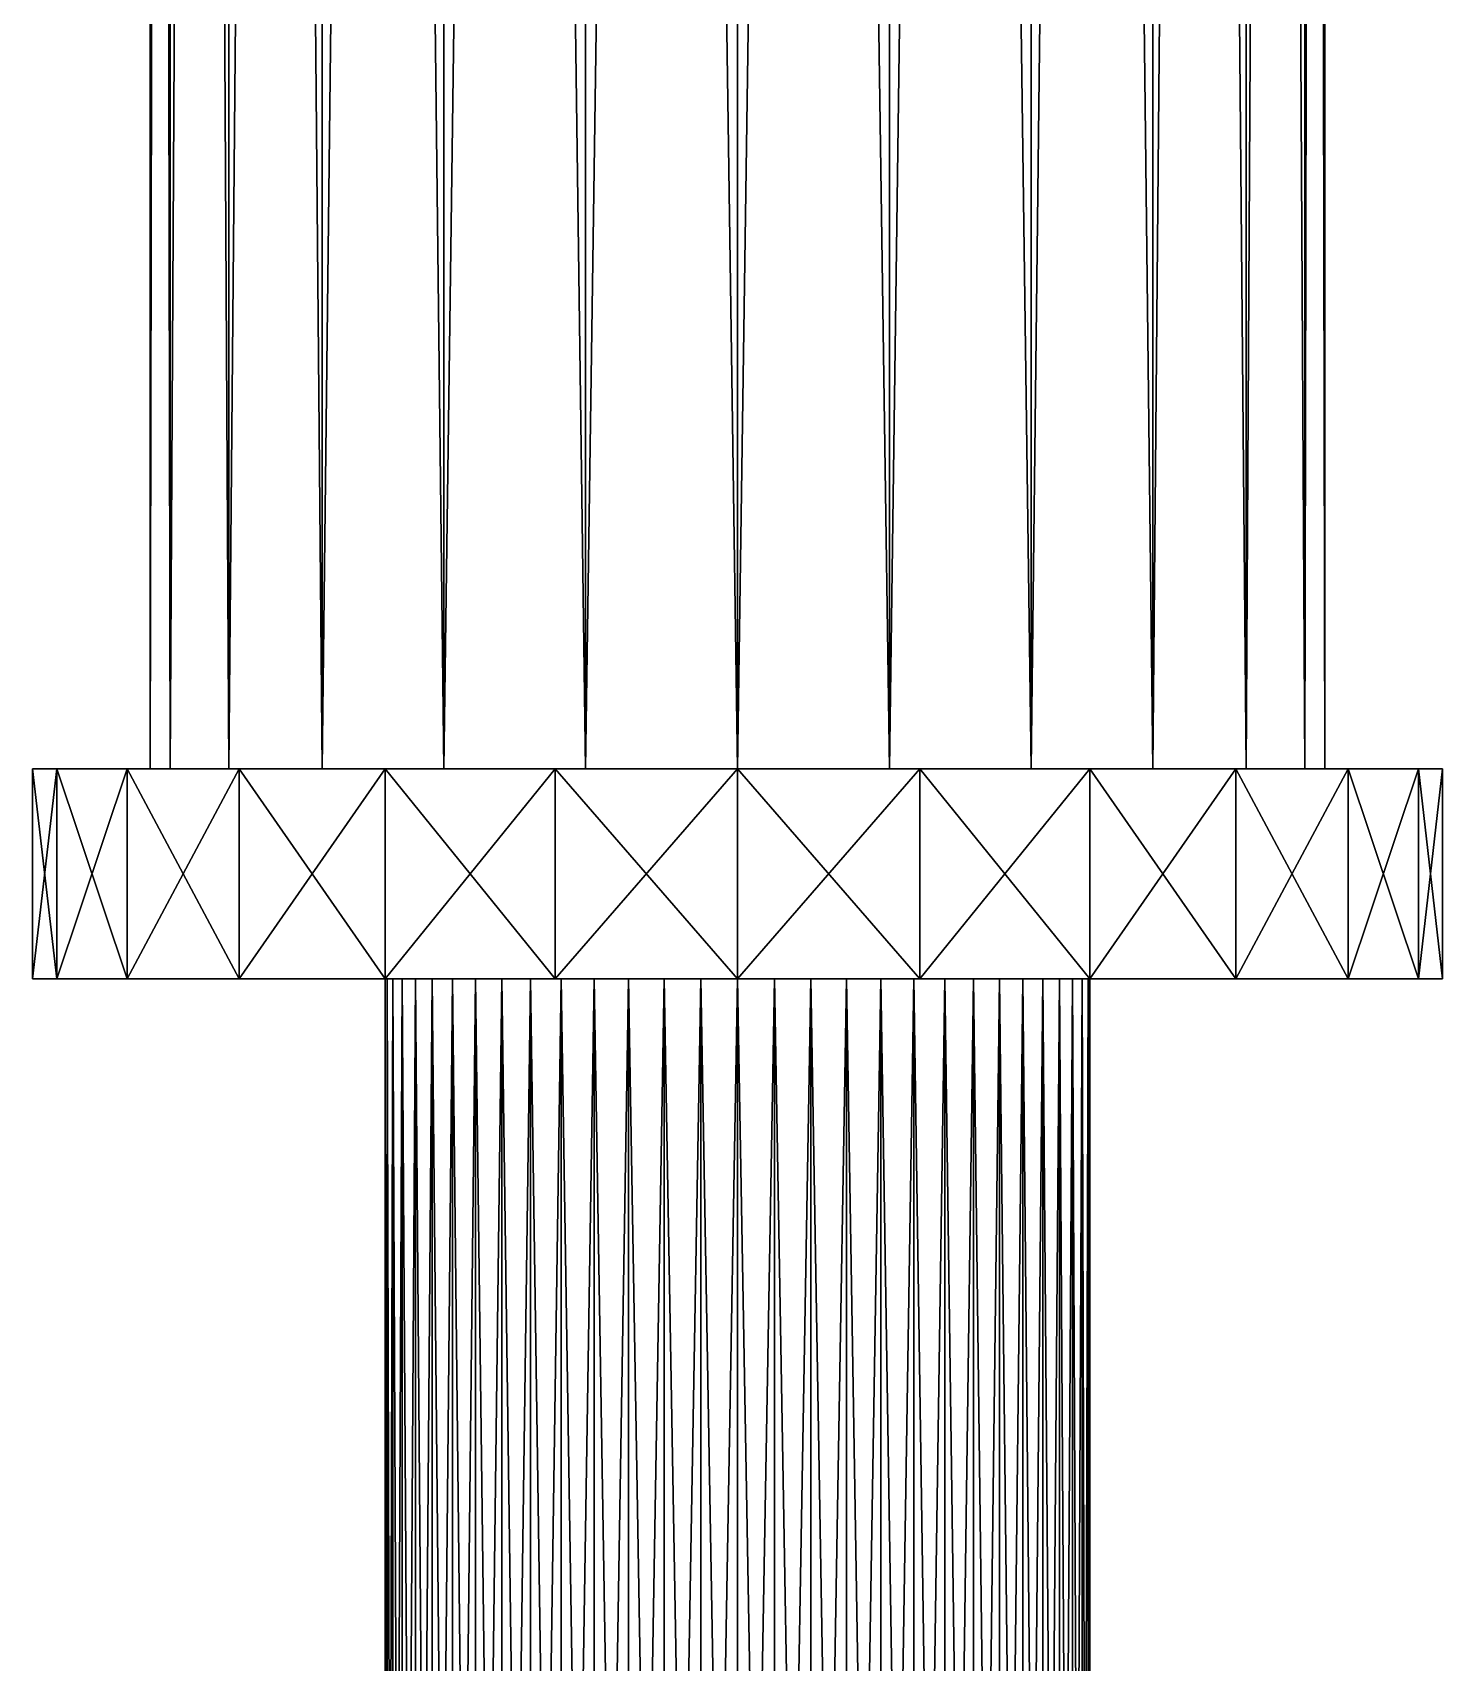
# Model space of a CAD drawing. Header units: millimetres. Extents: x -19 to -7, y -86 to 25.
# Drawn here: x -19.17 to -7.17, y -72.04 to -58.17 of the extents above; entities that cross this region are included whole.
import ezdxf

# ---------------------------------------------------------------- set-up
doc = ezdxf.new("R2010")
doc.units = ezdxf.units.MM
doc.layers.add('LAYER14', color=254, linetype='CONTINUOUS')

msp = doc.modelspace()

# ---------------------------------------------------------------- linework, layer by layer
at = {"layer": 'LAYER14'}
for points in [[(-18.004, -64.433, 1.371), (-18.175, 25.084, 0.077), (-18.175, -64.433, 0.077), (-18.004, -64.433, 1.371)], [(-18.175, 25.084, 0.077), (-18.004, -64.433, 1.371), (-18.004, 25.084, 1.371), (-18.175, 25.084, 0.077)], [(-18.175, -64.433, 0.077), (-18.004, 25.084, -1.217), (-18.004, -64.433, -1.217), (-18.175, -64.433, 0.077)], [(-18.004, 25.084, -1.217), (-18.175, -64.433, 0.077), (-18.175, 25.084, 0.077), (-18.004, 25.084, -1.217)], [(-17.505, -64.433, 2.577), (-18.004, 25.084, 1.371), (-18.004, -64.433, 1.371), (-17.505, -64.433, 2.577)], [(-18.004, 25.084, 1.371), (-17.505, -64.433, 2.577), (-17.505, 25.084, 2.577), (-18.004, 25.084, 1.371)], [(-18.004, -64.433, -1.217), (-17.505, 25.084, -2.423), (-17.505, -64.433, -2.423), (-18.004, -64.433, -1.217)], [(-17.505, 25.084, -2.423), (-18.004, -64.433, -1.217), (-18.004, 25.084, -1.217), (-17.505, 25.084, -2.423)], [(-16.71, -64.433, 3.613), (-17.505, 25.084, 2.577), (-17.505, -64.433, 2.577), (-16.71, -64.433, 3.613)], [(-17.505, 25.084, 2.577), (-16.71, -64.433, 3.613), (-16.71, 25.084, 3.613), (-17.505, 25.084, 2.577)], [(-17.505, -64.433, -2.423), (-16.71, 25.084, -3.459), (-16.71, -64.433, -3.459), (-17.505, -64.433, -2.423)], [(-16.71, 25.084, -3.459), (-17.505, -64.433, -2.423), (-17.505, 25.084, -2.423), (-16.71, 25.084, -3.459)], [(-16.71, -64.433, 3.613), (-15.675, 25.084, 4.407), (-16.71, 25.084, 3.613), (-16.71, -64.433, 3.613)], [(-15.675, 25.084, 4.407), (-16.71, -64.433, 3.613), (-15.675, -64.433, 4.407), (-15.675, 25.084, 4.407)], [(-15.675, -64.433, -4.253), (-16.71, 25.084, -3.459), (-15.675, 25.084, -4.253), (-15.675, -64.433, -4.253)], [(-16.71, 25.084, -3.459), (-15.675, -64.433, -4.253), (-16.71, -64.433, -3.459), (-16.71, 25.084, -3.459)], [(-15.675, -64.433, 4.407), (-14.469, 25.084, 4.907), (-15.675, 25.084, 4.407), (-15.675, -64.433, 4.407)], [(-14.469, 25.084, 4.907), (-15.675, -64.433, 4.407), (-14.469, -64.433, 4.907), (-14.469, 25.084, 4.907)], [(-14.469, -64.433, -4.753), (-15.675, 25.084, -4.253), (-14.469, 25.084, -4.753), (-14.469, -64.433, -4.753)], [(-15.675, 25.084, -4.253), (-14.469, -64.433, -4.753), (-15.675, -64.433, -4.253), (-15.675, 25.084, -4.253)], [(-13.175, -64.433, -4.923), (-14.469, 25.084, -4.753), (-13.175, 25.084, -4.923), (-13.175, -64.433, -4.923)], [(-14.469, 25.084, -4.753), (-13.175, -64.433, -4.923), (-14.469, -64.433, -4.753), (-14.469, 25.084, -4.753)], [(-14.469, -64.433, 4.907), (-13.175, 25.084, 5.077), (-14.469, 25.084, 4.907), (-14.469, -64.433, 4.907)], [(-13.175, 25.084, 5.077), (-14.469, -64.433, 4.907), (-13.175, -64.433, 5.077), (-13.175, 25.084, 5.077)], [(-11.881, -64.433, -4.753), (-13.175, 25.084, -4.923), (-11.881, 25.084, -4.753), (-11.881, -64.433, -4.753)], [(-13.175, 25.084, -4.923), (-11.881, -64.433, -4.753), (-13.175, -64.433, -4.923), (-13.175, 25.084, -4.923)], [(-13.175, -64.433, 5.077), (-11.881, 25.084, 4.907), (-13.175, 25.084, 5.077), (-13.175, -64.433, 5.077)], [(-11.881, 25.084, 4.907), (-13.175, -64.433, 5.077), (-11.881, -64.433, 4.907), (-11.881, 25.084, 4.907)], [(-10.675, -64.433, -4.253), (-11.881, 25.084, -4.753), (-10.675, 25.084, -4.253), (-10.675, -64.433, -4.253)], [(-11.881, 25.084, -4.753), (-10.675, -64.433, -4.253), (-11.881, -64.433, -4.753), (-11.881, 25.084, -4.753)], [(-11.881, -64.433, 4.907), (-10.675, 25.084, 4.407), (-11.881, 25.084, 4.907), (-11.881, -64.433, 4.907)], [(-10.675, 25.084, 4.407), (-11.881, -64.433, 4.907), (-10.675, -64.433, 4.407), (-10.675, 25.084, 4.407)], [(-9.639, -64.433, -3.459), (-10.675, 25.084, -4.253), (-9.639, 25.084, -3.459), (-9.639, -64.433, -3.459)], [(-10.675, 25.084, -4.253), (-9.639, -64.433, -3.459), (-10.675, -64.433, -4.253), (-10.675, 25.084, -4.253)], [(-10.675, -64.433, 4.407), (-9.639, 25.084, 3.613), (-10.675, 25.084, 4.407), (-10.675, -64.433, 4.407)], [(-9.639, 25.084, 3.613), (-10.675, -64.433, 4.407), (-9.639, -64.433, 3.613), (-9.639, 25.084, 3.613)], [(-8.845, 25.084, -2.423), (-9.639, -64.433, -3.459), (-9.639, 25.084, -3.459), (-8.845, 25.084, -2.423)], [(-9.639, -64.433, -3.459), (-8.845, 25.084, -2.423), (-8.845, -64.433, -2.423), (-9.639, -64.433, -3.459)], [(-9.639, 25.084, 3.613), (-8.845, -64.433, 2.577), (-8.845, 25.084, 2.577), (-9.639, 25.084, 3.613)], [(-8.845, -64.433, 2.577), (-9.639, 25.084, 3.613), (-9.639, -64.433, 3.613), (-8.845, -64.433, 2.577)], [(-8.345, 25.084, -1.217), (-8.845, -64.433, -2.423), (-8.845, 25.084, -2.423), (-8.345, 25.084, -1.217)], [(-8.845, -64.433, -2.423), (-8.345, 25.084, -1.217), (-8.345, -64.433, -1.217), (-8.845, -64.433, -2.423)], [(-8.845, 25.084, 2.577), (-8.345, -64.433, 1.371), (-8.345, 25.084, 1.371), (-8.845, 25.084, 2.577)], [(-8.345, -64.433, 1.371), (-8.845, 25.084, 2.577), (-8.845, -64.433, 2.577), (-8.345, -64.433, 1.371)], [(-8.175, 25.084, 0.077), (-8.345, -64.433, -1.217), (-8.345, 25.084, -1.217), (-8.175, 25.084, 0.077)], [(-8.345, -64.433, -1.217), (-8.175, 25.084, 0.077), (-8.175, -64.433, 0.077), (-8.345, -64.433, -1.217)], [(-8.345, 25.084, 1.371), (-8.175, -64.433, 0.077), (-8.175, 25.084, 0.077), (-8.345, 25.084, 1.371)], [(-8.175, -64.433, 0.077), (-8.345, 25.084, 1.371), (-8.345, -64.433, 1.371), (-8.175, -64.433, 0.077)], [(-18.97, -66.223, 1.63), (-19.175, -64.433, 0.077), (-19.175, -66.223, 0.077), (-18.97, -66.223, 1.63)], [(-19.175, -64.433, 0.077), (-18.97, -66.223, 1.63), (-18.97, -64.433, 1.63), (-19.175, -64.433, 0.077)], [(-19.175, -66.223, 0.077), (-18.97, -64.433, -1.476), (-18.97, -66.223, -1.476), (-19.175, -66.223, 0.077)], [(-18.97, -64.433, -1.476), (-19.175, -66.223, 0.077), (-19.175, -64.433, 0.077), (-18.97, -64.433, -1.476)], [(-18.97, -64.433, 1.63), (-18.97, -64.433, -1.476), (-19.175, -64.433, 0.077), (-18.97, -64.433, 1.63)], [(-18.371, -66.223, 3.077), (-18.97, -64.433, 1.63), (-18.97, -66.223, 1.63), (-18.371, -66.223, 3.077)], [(-18.97, -64.433, 1.63), (-18.371, -66.223, 3.077), (-18.371, -64.433, 3.077), (-18.97, -64.433, 1.63)], [(-18.97, -66.223, -1.476), (-18.371, -64.433, -2.923), (-18.371, -66.223, -2.923), (-18.97, -66.223, -1.476)], [(-18.371, -64.433, -2.923), (-18.97, -66.223, -1.476), (-18.97, -64.433, -1.476), (-18.371, -64.433, -2.923)], [(-18.97, -64.433, -1.476), (-18.97, -64.433, 1.63), (-18.371, -64.433, 3.077), (-18.97, -64.433, -1.476)], [(-18.97, -64.433, -1.476), (-18.371, -64.433, 3.077), (-18.371, -64.433, -2.923), (-18.97, -64.433, -1.476)], [(-17.417, -66.223, 4.32), (-18.371, -64.433, 3.077), (-18.371, -66.223, 3.077), (-17.417, -66.223, 4.32)], [(-18.371, -64.433, 3.077), (-17.417, -66.223, 4.32), (-17.417, -64.433, 4.32), (-18.371, -64.433, 3.077)], [(-18.371, -66.223, -2.923), (-17.417, -64.433, -4.166), (-17.417, -66.223, -4.166), (-18.371, -66.223, -2.923)], [(-17.417, -64.433, -4.166), (-18.371, -66.223, -2.923), (-18.371, -64.433, -2.923), (-17.417, -64.433, -4.166)], [(-18.371, -64.433, -2.923), (-18.371, -64.433, 3.077), (-18.175, -64.433, 0.077), (-18.371, -64.433, -2.923)], [(-18.175, -64.433, 0.077), (-18.371, -64.433, 3.077), (-18.004, -64.433, 1.371), (-18.175, -64.433, 0.077)], [(-18.004, -64.433, 1.371), (-18.371, -64.433, 3.077), (-17.417, -64.433, 4.32), (-18.004, -64.433, 1.371)], [(-18.371, -64.433, -2.923), (-18.004, -64.433, -1.217), (-17.417, -64.433, -4.166), (-18.371, -64.433, -2.923)], [(-18.004, -64.433, -1.217), (-18.371, -64.433, -2.923), (-18.175, -64.433, 0.077), (-18.004, -64.433, -1.217)], [(-18.004, -64.433, 1.371), (-18.004, -64.433, -1.217), (-18.175, -64.433, 0.077), (-18.004, -64.433, 1.371)], [(-18.004, -64.433, 1.371), (-17.417, -64.433, 4.32), (-17.505, -64.433, 2.577), (-18.004, -64.433, 1.371)], [(-17.417, -64.433, -4.166), (-18.004, -64.433, -1.217), (-17.505, -64.433, -2.423), (-17.417, -64.433, -4.166)], [(-18.004, -64.433, -1.217), (-18.004, -64.433, 1.371), (-17.505, -64.433, 2.577), (-18.004, -64.433, -1.217)], [(-18.004, -64.433, -1.217), (-17.505, -64.433, 2.577), (-17.505, -64.433, -2.423), (-18.004, -64.433, -1.217)], [(-17.505, -64.433, 2.577), (-17.417, -64.433, 4.32), (-16.71, -64.433, 3.613), (-17.505, -64.433, 2.577)], [(-17.417, -64.433, -4.166), (-17.505, -64.433, -2.423), (-16.71, -64.433, -3.459), (-17.417, -64.433, -4.166)], [(-17.505, -64.433, -2.423), (-17.505, -64.433, 2.577), (-16.71, -64.433, 3.613), (-17.505, -64.433, -2.423)], [(-17.505, -64.433, -2.423), (-16.71, -64.433, 3.613), (-16.71, -64.433, -3.459), (-17.505, -64.433, -2.423)], [(-17.417, -66.223, 4.32), (-16.175, -64.433, 5.273), (-17.417, -64.433, 4.32), (-17.417, -66.223, 4.32)], [(-16.175, -64.433, 5.273), (-17.417, -66.223, 4.32), (-16.175, -66.223, 5.273), (-16.175, -64.433, 5.273)], [(-16.175, -66.223, -5.119), (-17.417, -64.433, -4.166), (-16.175, -64.433, -5.119), (-16.175, -66.223, -5.119)], [(-17.417, -64.433, -4.166), (-16.175, -66.223, -5.119), (-17.417, -66.223, -4.166), (-17.417, -64.433, -4.166)], [(-16.71, -64.433, 3.613), (-17.417, -64.433, 4.32), (-16.175, -64.433, 5.273), (-16.71, -64.433, 3.613)], [(-17.417, -64.433, -4.166), (-16.71, -64.433, -3.459), (-16.175, -64.433, -5.119), (-17.417, -64.433, -4.166)], [(-16.71, -64.433, 3.613), (-16.175, -64.433, 5.273), (-15.675, -64.433, 4.407), (-16.71, -64.433, 3.613)], [(-16.175, -64.433, -5.119), (-16.71, -64.433, -3.459), (-15.675, -64.433, -4.253), (-16.175, -64.433, -5.119)], [(-16.71, -64.433, -3.459), (-16.71, -64.433, 3.613), (-15.675, -64.433, 4.407), (-16.71, -64.433, -3.459)], [(-16.71, -64.433, -3.459), (-15.675, -64.433, 4.407), (-15.675, -64.433, -4.253), (-16.71, -64.433, -3.459)], [(-16.175, -66.223, 5.273), (-14.727, -64.433, 5.873), (-16.175, -64.433, 5.273), (-16.175, -66.223, 5.273)], [(-14.727, -64.433, 5.873), (-16.175, -66.223, 5.273), (-14.727, -66.223, 5.873), (-14.727, -64.433, 5.873)], [(-14.727, -66.223, -5.719), (-16.175, -64.433, -5.119), (-14.727, -64.433, -5.719), (-14.727, -66.223, -5.719)], [(-16.175, -64.433, -5.119), (-14.727, -66.223, -5.719), (-16.175, -66.223, -5.119), (-16.175, -64.433, -5.119)], [(-15.675, -64.433, 4.407), (-16.175, -64.433, 5.273), (-14.727, -64.433, 5.873), (-15.675, -64.433, 4.407)], [(-16.175, -64.433, -5.119), (-15.675, -64.433, -4.253), (-14.727, -64.433, -5.719), (-16.175, -64.433, -5.119)], [(-15.675, -64.433, 4.407), (-14.727, -64.433, 5.873), (-14.469, -64.433, 4.907), (-15.675, -64.433, 4.407)], [(-14.727, -64.433, -5.719), (-15.675, -64.433, -4.253), (-14.469, -64.433, -4.753), (-14.727, -64.433, -5.719)], [(-15.675, -64.433, -4.253), (-15.675, -64.433, 4.407), (-14.469, -64.433, 4.907), (-15.675, -64.433, -4.253)], [(-15.675, -64.433, -4.253), (-14.469, -64.433, 4.907), (-14.469, -64.433, -4.753), (-15.675, -64.433, -4.253)], [(-14.727, -66.223, 5.873), (-13.175, -64.433, 6.077), (-14.727, -64.433, 5.873), (-14.727, -66.223, 5.873)], [(-13.175, -64.433, 6.077), (-14.727, -66.223, 5.873), (-13.175, -66.223, 6.077), (-13.175, -64.433, 6.077)], [(-13.175, -66.223, -5.923), (-14.727, -64.433, -5.719), (-13.175, -64.433, -5.923), (-13.175, -66.223, -5.923)], [(-14.727, -64.433, -5.719), (-13.175, -66.223, -5.923), (-14.727, -66.223, -5.719), (-14.727, -64.433, -5.719)], [(-14.469, -64.433, 4.907), (-14.727, -64.433, 5.873), (-13.175, -64.433, 6.077), (-14.469, -64.433, 4.907)], [(-14.727, -64.433, -5.719), (-14.469, -64.433, -4.753), (-13.175, -64.433, -5.923), (-14.727, -64.433, -5.719)], [(-14.469, -64.433, 4.907), (-13.175, -64.433, 6.077), (-13.175, -64.433, 5.077), (-14.469, -64.433, 4.907)], [(-13.175, -64.433, -5.923), (-14.469, -64.433, -4.753), (-13.175, -64.433, -4.923), (-13.175, -64.433, -5.923)], [(-14.469, -64.433, -4.753), (-14.469, -64.433, 4.907), (-13.175, -64.433, 5.077), (-14.469, -64.433, -4.753)], [(-14.469, -64.433, -4.753), (-13.175, -64.433, 5.077), (-13.175, -64.433, -4.923), (-14.469, -64.433, -4.753)], [(-13.175, -66.223, 6.077), (-11.622, -64.433, 5.873), (-13.175, -64.433, 6.077), (-13.175, -66.223, 6.077)], [(-11.622, -64.433, 5.873), (-13.175, -66.223, 6.077), (-11.622, -66.223, 5.873), (-11.622, -64.433, 5.873)], [(-11.622, -66.223, -5.719), (-13.175, -64.433, -5.923), (-11.622, -64.433, -5.719), (-11.622, -66.223, -5.719)], [(-13.175, -64.433, -5.923), (-11.622, -66.223, -5.719), (-13.175, -66.223, -5.923), (-13.175, -64.433, -5.923)], [(-13.175, -64.433, 5.077), (-13.175, -64.433, 6.077), (-11.622, -64.433, 5.873), (-13.175, -64.433, 5.077)], [(-13.175, -64.433, 5.077), (-11.622, -64.433, 5.873), (-11.881, -64.433, 4.907), (-13.175, -64.433, 5.077)], [(-13.175, -64.433, -5.923), (-13.175, -64.433, -4.923), (-11.881, -64.433, -4.753), (-13.175, -64.433, -5.923)], [(-13.175, -64.433, -5.923), (-11.881, -64.433, -4.753), (-11.622, -64.433, -5.719), (-13.175, -64.433, -5.923)], [(-13.175, -64.433, -4.923), (-13.175, -64.433, 5.077), (-11.881, -64.433, 4.907), (-13.175, -64.433, -4.923)], [(-13.175, -64.433, -4.923), (-11.881, -64.433, 4.907), (-11.881, -64.433, -4.753), (-13.175, -64.433, -4.923)], [(-11.881, -64.433, 4.907), (-11.622, -64.433, 5.873), (-10.675, -64.433, 4.407), (-11.881, -64.433, 4.907)], [(-11.622, -64.433, -5.719), (-11.881, -64.433, -4.753), (-10.675, -64.433, -4.253), (-11.622, -64.433, -5.719)], [(-11.881, -64.433, -4.753), (-11.881, -64.433, 4.907), (-10.675, -64.433, 4.407), (-11.881, -64.433, -4.753)], [(-11.881, -64.433, -4.753), (-10.675, -64.433, 4.407), (-10.675, -64.433, -4.253), (-11.881, -64.433, -4.753)], [(-10.175, -66.223, -5.119), (-11.622, -64.433, -5.719), (-10.175, -64.433, -5.119), (-10.175, -66.223, -5.119)], [(-11.622, -64.433, -5.719), (-10.175, -66.223, -5.119), (-11.622, -66.223, -5.719), (-11.622, -64.433, -5.719)], [(-11.622, -66.223, 5.873), (-10.175, -64.433, 5.273), (-11.622, -64.433, 5.873), (-11.622, -66.223, 5.873)], [(-10.175, -64.433, 5.273), (-11.622, -66.223, 5.873), (-10.175, -66.223, 5.273), (-10.175, -64.433, 5.273)], [(-10.675, -64.433, 4.407), (-11.622, -64.433, 5.873), (-10.175, -64.433, 5.273), (-10.675, -64.433, 4.407)], [(-11.622, -64.433, -5.719), (-10.675, -64.433, -4.253), (-10.175, -64.433, -5.119), (-11.622, -64.433, -5.719)], [(-10.675, -64.433, 4.407), (-10.175, -64.433, 5.273), (-9.639, -64.433, 3.613), (-10.675, -64.433, 4.407)], [(-10.175, -64.433, -5.119), (-10.675, -64.433, -4.253), (-9.639, -64.433, -3.459), (-10.175, -64.433, -5.119)], [(-10.675, -64.433, -4.253), (-10.675, -64.433, 4.407), (-9.639, -64.433, 3.613), (-10.675, -64.433, -4.253)], [(-10.675, -64.433, -4.253), (-9.639, -64.433, 3.613), (-9.639, -64.433, -3.459), (-10.675, -64.433, -4.253)], [(-8.932, -66.223, -4.166), (-10.175, -64.433, -5.119), (-8.932, -64.433, -4.166), (-8.932, -66.223, -4.166)], [(-10.175, -64.433, -5.119), (-8.932, -66.223, -4.166), (-10.175, -66.223, -5.119), (-10.175, -64.433, -5.119)], [(-10.175, -66.223, 5.273), (-8.932, -64.433, 4.32), (-10.175, -64.433, 5.273), (-10.175, -66.223, 5.273)], [(-8.932, -64.433, 4.32), (-10.175, -66.223, 5.273), (-8.932, -66.223, 4.32), (-8.932, -64.433, 4.32)], [(-9.639, -64.433, 3.613), (-10.175, -64.433, 5.273), (-8.932, -64.433, 4.32), (-9.639, -64.433, 3.613)], [(-10.175, -64.433, -5.119), (-9.639, -64.433, -3.459), (-8.932, -64.433, -4.166), (-10.175, -64.433, -5.119)], [(-9.639, -64.433, 3.613), (-8.932, -64.433, 4.32), (-8.845, -64.433, 2.577), (-9.639, -64.433, 3.613)], [(-8.932, -64.433, -4.166), (-9.639, -64.433, -3.459), (-8.845, -64.433, -2.423), (-8.932, -64.433, -4.166)], [(-9.639, -64.433, -3.459), (-9.639, -64.433, 3.613), (-8.845, -64.433, 2.577), (-9.639, -64.433, -3.459)], [(-9.639, -64.433, -3.459), (-8.845, -64.433, 2.577), (-8.845, -64.433, -2.423), (-9.639, -64.433, -3.459)], [(-7.978, -64.433, -2.923), (-8.932, -66.223, -4.166), (-8.932, -64.433, -4.166), (-7.978, -64.433, -2.923)], [(-8.932, -66.223, -4.166), (-7.978, -64.433, -2.923), (-7.978, -66.223, -2.923), (-8.932, -66.223, -4.166)], [(-8.932, -64.433, 4.32), (-7.978, -66.223, 3.077), (-7.978, -64.433, 3.077), (-8.932, -64.433, 4.32)], [(-7.978, -66.223, 3.077), (-8.932, -64.433, 4.32), (-8.932, -66.223, 4.32), (-7.978, -66.223, 3.077)], [(-8.845, -64.433, 2.577), (-8.932, -64.433, 4.32), (-7.978, -64.433, 3.077), (-8.845, -64.433, 2.577)], [(-8.932, -64.433, -4.166), (-8.845, -64.433, -2.423), (-7.978, -64.433, -2.923), (-8.932, -64.433, -4.166)], [(-8.845, -64.433, 2.577), (-7.978, -64.433, 3.077), (-8.345, -64.433, 1.371), (-8.845, -64.433, 2.577)], [(-7.978, -64.433, -2.923), (-8.845, -64.433, -2.423), (-8.345, -64.433, -1.217), (-7.978, -64.433, -2.923)], [(-8.845, -64.433, -2.423), (-8.845, -64.433, 2.577), (-8.345, -64.433, 1.371), (-8.845, -64.433, -2.423)], [(-8.845, -64.433, -2.423), (-8.345, -64.433, 1.371), (-8.345, -64.433, -1.217), (-8.845, -64.433, -2.423)], [(-8.345, -64.433, 1.371), (-7.978, -64.433, 3.077), (-8.175, -64.433, 0.077), (-8.345, -64.433, 1.371)], [(-7.978, -64.433, -2.923), (-8.345, -64.433, -1.217), (-8.175, -64.433, 0.077), (-7.978, -64.433, -2.923)], [(-8.345, -64.433, -1.217), (-8.345, -64.433, 1.371), (-8.175, -64.433, 0.077), (-8.345, -64.433, -1.217)], [(-7.978, -64.433, -2.923), (-8.175, -64.433, 0.077), (-7.978, -64.433, 3.077), (-7.978, -64.433, -2.923)], [(-7.379, -64.433, -1.476), (-7.978, -66.223, -2.923), (-7.978, -64.433, -2.923), (-7.379, -64.433, -1.476)], [(-7.978, -66.223, -2.923), (-7.379, -64.433, -1.476), (-7.379, -66.223, -1.476), (-7.978, -66.223, -2.923)], [(-7.978, -64.433, 3.077), (-7.379, -66.223, 1.63), (-7.379, -64.433, 1.63), (-7.978, -64.433, 3.077)], [(-7.379, -66.223, 1.63), (-7.978, -64.433, 3.077), (-7.978, -66.223, 3.077), (-7.379, -66.223, 1.63)], [(-7.978, -64.433, -2.923), (-7.978, -64.433, 3.077), (-7.379, -64.433, 1.63), (-7.978, -64.433, -2.923)], [(-7.978, -64.433, -2.923), (-7.379, -64.433, 1.63), (-7.379, -64.433, -1.476), (-7.978, -64.433, -2.923)], [(-7.175, -64.433, 0.077), (-7.379, -66.223, -1.476), (-7.379, -64.433, -1.476), (-7.175, -64.433, 0.077)], [(-7.379, -66.223, -1.476), (-7.175, -64.433, 0.077), (-7.175, -66.223, 0.077), (-7.379, -66.223, -1.476)], [(-7.379, -64.433, 1.63), (-7.175, -66.223, 0.077), (-7.175, -64.433, 0.077), (-7.379, -64.433, 1.63)], [(-7.175, -66.223, 0.077), (-7.379, -64.433, 1.63), (-7.379, -66.223, 1.63), (-7.175, -66.223, 0.077)], [(-7.379, -64.433, -1.476), (-7.379, -64.433, 1.63), (-7.175, -64.433, 0.077), (-7.379, -64.433, -1.476)], [(-18.97, -66.223, -1.476), (-18.97, -66.223, 1.63), (-19.175, -66.223, 0.077), (-18.97, -66.223, -1.476)], [(-18.97, -66.223, 1.63), (-18.97, -66.223, -1.476), (-18.371, -66.223, -2.923), (-18.97, -66.223, 1.63)], [(-18.97, -66.223, 1.63), (-18.371, -66.223, -2.923), (-18.371, -66.223, 3.077), (-18.97, -66.223, 1.63)], [(-18.371, -66.223, 3.077), (-18.371, -66.223, -2.923), (-17.417, -66.223, -4.166), (-18.371, -66.223, 3.077)], [(-18.371, -66.223, 3.077), (-17.417, -66.223, -4.166), (-17.417, -66.223, 4.32), (-18.371, -66.223, 3.077)], [(-17.417, -66.223, 4.32), (-17.417, -66.223, -4.166), (-16.175, -66.223, -5.119), (-17.417, -66.223, 4.32)], [(-17.417, -66.223, 4.32), (-16.175, -66.223, -5.119), (-16.175, -66.223, 5.273), (-17.417, -66.223, 4.32)], [(-16.175, -66.223, -5.119), (-16.158, -66.223, -0.237), (-16.175, -66.223, 0.077), (-16.175, -66.223, -5.119)], [(-16.158, -66.223, -0.237), (-16.175, -66.223, -5.119), (-16.109, -66.223, -0.547), (-16.158, -66.223, -0.237)], [(-16.109, -66.223, -0.547), (-16.175, -66.223, -5.119), (-14.727, -66.223, -5.719), (-16.109, -66.223, -0.547)], [(-16.175, -66.223, 5.273), (-16.175, -66.223, -5.119), (-16.175, -66.223, 0.077), (-16.175, -66.223, 5.273)], [(-16.175, -66.223, 5.273), (-16.175, -66.223, 0.077), (-16.158, -66.223, 0.391), (-16.175, -66.223, 5.273)], [(-16.175, -66.223, 5.273), (-16.158, -66.223, 0.391), (-16.109, -66.223, 0.701), (-16.175, -66.223, 5.273)], [(-16.175, -66.223, 5.273), (-16.109, -66.223, 0.701), (-14.727, -66.223, 5.873), (-16.175, -66.223, 5.273)], [(-16.175, -84.126, 0.077), (-16.158, -66.223, -0.237), (-16.158, -84.126, -0.237), (-16.175, -84.126, 0.077)], [(-16.158, -66.223, -0.237), (-16.175, -84.126, 0.077), (-16.175, -66.223, 0.077), (-16.158, -66.223, -0.237)], [(-16.158, -84.126, 0.391), (-16.175, -66.223, 0.077), (-16.175, -84.126, 0.077), (-16.158, -84.126, 0.391)], [(-16.175, -66.223, 0.077), (-16.158, -84.126, 0.391), (-16.158, -66.223, 0.391), (-16.175, -66.223, 0.077)], [(-16.158, -84.126, -0.237), (-16.109, -66.223, -0.547), (-16.109, -84.126, -0.547), (-16.158, -84.126, -0.237)], [(-16.109, -66.223, -0.547), (-16.158, -84.126, -0.237), (-16.158, -66.223, -0.237), (-16.109, -66.223, -0.547)], [(-16.109, -84.126, 0.701), (-16.158, -66.223, 0.391), (-16.158, -84.126, 0.391), (-16.109, -84.126, 0.701)], [(-16.158, -66.223, 0.391), (-16.109, -84.126, 0.701), (-16.109, -66.223, 0.701), (-16.158, -66.223, 0.391)], [(-16.109, -66.223, -0.547), (-14.727, -66.223, -5.719), (-16.028, -66.223, -0.85), (-16.109, -66.223, -0.547)], [(-14.727, -66.223, 5.873), (-16.109, -66.223, 0.701), (-16.028, -66.223, 1.004), (-14.727, -66.223, 5.873)], [(-16.109, -84.126, -0.547), (-16.028, -66.223, -0.85), (-16.028, -84.126, -0.85), (-16.109, -84.126, -0.547)], [(-16.028, -66.223, -0.85), (-16.109, -84.126, -0.547), (-16.109, -66.223, -0.547), (-16.028, -66.223, -0.85)], [(-16.028, -84.126, 1.004), (-16.109, -66.223, 0.701), (-16.109, -84.126, 0.701), (-16.028, -84.126, 1.004)], [(-16.109, -66.223, 0.701), (-16.028, -84.126, 1.004), (-16.028, -66.223, 1.004), (-16.109, -66.223, 0.701)], [(-16.028, -66.223, -0.85), (-14.727, -66.223, -5.719), (-15.915, -66.223, -1.143), (-16.028, -66.223, -0.85)], [(-14.727, -66.223, 5.873), (-16.028, -66.223, 1.004), (-15.915, -66.223, 1.297), (-14.727, -66.223, 5.873)], [(-16.028, -84.126, -0.85), (-15.915, -66.223, -1.143), (-15.915, -84.126, -1.143), (-16.028, -84.126, -0.85)], [(-15.915, -66.223, -1.143), (-16.028, -84.126, -0.85), (-16.028, -66.223, -0.85), (-15.915, -66.223, -1.143)], [(-15.915, -84.126, 1.297), (-16.028, -66.223, 1.004), (-16.028, -84.126, 1.004), (-15.915, -84.126, 1.297)], [(-16.028, -66.223, 1.004), (-15.915, -84.126, 1.297), (-15.915, -66.223, 1.297), (-16.028, -66.223, 1.004)], [(-15.915, -66.223, -1.143), (-14.727, -66.223, -5.719), (-15.773, -66.223, -1.423), (-15.915, -66.223, -1.143)], [(-14.727, -66.223, 5.873), (-15.915, -66.223, 1.297), (-15.773, -66.223, 1.577), (-14.727, -66.223, 5.873)], [(-15.915, -84.126, -1.143), (-15.773, -66.223, -1.423), (-15.773, -84.126, -1.423), (-15.915, -84.126, -1.143)], [(-15.773, -66.223, -1.423), (-15.915, -84.126, -1.143), (-15.915, -66.223, -1.143), (-15.773, -66.223, -1.423)], [(-15.773, -84.126, 1.577), (-15.915, -66.223, 1.297), (-15.915, -84.126, 1.297), (-15.773, -84.126, 1.577)], [(-15.915, -66.223, 1.297), (-15.773, -84.126, 1.577), (-15.773, -66.223, 1.577), (-15.915, -66.223, 1.297)], [(-15.773, -66.223, -1.423), (-14.727, -66.223, -5.719), (-15.602, -66.223, -1.686), (-15.773, -66.223, -1.423)], [(-14.727, -66.223, 5.873), (-15.773, -66.223, 1.577), (-15.602, -66.223, 1.84), (-14.727, -66.223, 5.873)], [(-15.773, -84.126, -1.423), (-15.602, -66.223, -1.686), (-15.602, -84.126, -1.686), (-15.773, -84.126, -1.423)], [(-15.602, -66.223, -1.686), (-15.773, -84.126, -1.423), (-15.773, -66.223, -1.423), (-15.602, -66.223, -1.686)], [(-15.602, -84.126, 1.84), (-15.773, -66.223, 1.577), (-15.773, -84.126, 1.577), (-15.602, -84.126, 1.84)], [(-15.773, -66.223, 1.577), (-15.602, -84.126, 1.84), (-15.602, -66.223, 1.84), (-15.773, -66.223, 1.577)], [(-15.602, -66.223, -1.686), (-14.727, -66.223, -5.719), (-15.404, -66.223, -1.93), (-15.602, -66.223, -1.686)], [(-14.727, -66.223, 5.873), (-15.602, -66.223, 1.84), (-15.404, -66.223, 2.084), (-14.727, -66.223, 5.873)], [(-15.602, -84.126, -1.686), (-15.404, -66.223, -1.93), (-15.404, -84.126, -1.93), (-15.602, -84.126, -1.686)], [(-15.404, -66.223, -1.93), (-15.602, -84.126, -1.686), (-15.602, -66.223, -1.686), (-15.404, -66.223, -1.93)], [(-15.404, -84.126, 2.084), (-15.602, -66.223, 1.84), (-15.602, -84.126, 1.84), (-15.404, -84.126, 2.084)], [(-15.602, -66.223, 1.84), (-15.404, -84.126, 2.084), (-15.404, -66.223, 2.084), (-15.602, -66.223, 1.84)], [(-15.404, -66.223, -1.93), (-14.727, -66.223, -5.719), (-15.182, -66.223, -2.152), (-15.404, -66.223, -1.93)], [(-14.727, -66.223, 5.873), (-15.404, -66.223, 2.084), (-15.182, -66.223, 2.306), (-14.727, -66.223, 5.873)], [(-15.404, -84.126, -1.93), (-15.182, -66.223, -2.152), (-15.182, -84.126, -2.152), (-15.404, -84.126, -1.93)], [(-15.182, -66.223, -2.152), (-15.404, -84.126, -1.93), (-15.404, -66.223, -1.93), (-15.182, -66.223, -2.152)], [(-15.182, -84.126, 2.306), (-15.404, -66.223, 2.084), (-15.404, -84.126, 2.084), (-15.182, -84.126, 2.306)], [(-15.404, -66.223, 2.084), (-15.182, -84.126, 2.306), (-15.182, -66.223, 2.306), (-15.404, -66.223, 2.084)], [(-15.182, -66.223, -2.152), (-14.727, -66.223, -5.719), (-14.938, -66.223, -2.35), (-15.182, -66.223, -2.152)], [(-14.727, -66.223, 5.873), (-15.182, -66.223, 2.306), (-14.938, -66.223, 2.504), (-14.727, -66.223, 5.873)], [(-14.938, -84.126, -2.35), (-15.182, -66.223, -2.152), (-14.938, -66.223, -2.35), (-14.938, -84.126, -2.35)], [(-15.182, -66.223, -2.152), (-14.938, -84.126, -2.35), (-15.182, -84.126, -2.152), (-15.182, -66.223, -2.152)], [(-15.182, -84.126, 2.306), (-14.938, -66.223, 2.504), (-15.182, -66.223, 2.306), (-15.182, -84.126, 2.306)], [(-14.938, -66.223, 2.504), (-15.182, -84.126, 2.306), (-14.938, -84.126, 2.504), (-14.938, -66.223, 2.504)], [(-14.938, -66.223, -2.35), (-14.727, -66.223, -5.719), (-14.675, -66.223, -2.521), (-14.938, -66.223, -2.35)], [(-14.727, -66.223, 5.873), (-14.938, -66.223, 2.504), (-14.675, -66.223, 2.675), (-14.727, -66.223, 5.873)], [(-14.675, -84.126, -2.521), (-14.938, -66.223, -2.35), (-14.675, -66.223, -2.521), (-14.675, -84.126, -2.521)], [(-14.938, -66.223, -2.35), (-14.675, -84.126, -2.521), (-14.938, -84.126, -2.35), (-14.938, -66.223, -2.35)], [(-14.938, -84.126, 2.504), (-14.675, -66.223, 2.675), (-14.938, -66.223, 2.504), (-14.938, -84.126, 2.504)], [(-14.675, -66.223, 2.675), (-14.938, -84.126, 2.504), (-14.675, -84.126, 2.675), (-14.675, -66.223, 2.675)], [(-14.675, -66.223, -2.521), (-14.727, -66.223, -5.719), (-13.175, -66.223, -5.923), (-14.675, -66.223, -2.521)], [(-14.727, -66.223, 5.873), (-14.675, -66.223, 2.675), (-13.175, -66.223, 6.077), (-14.727, -66.223, 5.873)], [(-14.675, -66.223, -2.521), (-13.175, -66.223, -5.923), (-14.395, -66.223, -2.664), (-14.675, -66.223, -2.521)], [(-13.175, -66.223, 6.077), (-14.675, -66.223, 2.675), (-14.395, -66.223, 2.818), (-13.175, -66.223, 6.077)], [(-14.395, -84.126, -2.664), (-14.675, -66.223, -2.521), (-14.395, -66.223, -2.664), (-14.395, -84.126, -2.664)], [(-14.675, -66.223, -2.521), (-14.395, -84.126, -2.664), (-14.675, -84.126, -2.521), (-14.675, -66.223, -2.521)], [(-14.675, -84.126, 2.675), (-14.395, -66.223, 2.818), (-14.675, -66.223, 2.675), (-14.675, -84.126, 2.675)], [(-14.395, -66.223, 2.818), (-14.675, -84.126, 2.675), (-14.395, -84.126, 2.818), (-14.395, -66.223, 2.818)], [(-14.395, -66.223, -2.664), (-13.175, -66.223, -5.923), (-14.102, -66.223, -2.776), (-14.395, -66.223, -2.664)], [(-13.175, -66.223, 6.077), (-14.395, -66.223, 2.818), (-14.102, -66.223, 2.93), (-13.175, -66.223, 6.077)], [(-14.102, -84.126, -2.776), (-14.395, -66.223, -2.664), (-14.102, -66.223, -2.776), (-14.102, -84.126, -2.776)], [(-14.395, -66.223, -2.664), (-14.102, -84.126, -2.776), (-14.395, -84.126, -2.664), (-14.395, -66.223, -2.664)], [(-14.395, -84.126, 2.818), (-14.102, -66.223, 2.93), (-14.395, -66.223, 2.818), (-14.395, -84.126, 2.818)], [(-14.102, -66.223, 2.93), (-14.395, -84.126, 2.818), (-14.102, -84.126, 2.93), (-14.102, -66.223, 2.93)], [(-14.102, -66.223, -2.776), (-13.175, -66.223, -5.923), (-13.798, -66.223, -2.857), (-14.102, -66.223, -2.776)], [(-13.175, -66.223, 6.077), (-14.102, -66.223, 2.93), (-13.798, -66.223, 3.011), (-13.175, -66.223, 6.077)], [(-13.798, -84.126, -2.857), (-14.102, -66.223, -2.776), (-13.798, -66.223, -2.857), (-13.798, -84.126, -2.857)], [(-14.102, -66.223, -2.776), (-13.798, -84.126, -2.857), (-14.102, -84.126, -2.776), (-14.102, -66.223, -2.776)], [(-14.102, -84.126, 2.93), (-13.798, -66.223, 3.011), (-14.102, -66.223, 2.93), (-14.102, -84.126, 2.93)], [(-13.798, -66.223, 3.011), (-14.102, -84.126, 2.93), (-13.798, -84.126, 3.011), (-13.798, -66.223, 3.011)], [(-13.798, -66.223, -2.857), (-13.175, -66.223, -5.923), (-13.488, -66.223, -2.907), (-13.798, -66.223, -2.857)], [(-13.175, -66.223, 6.077), (-13.798, -66.223, 3.011), (-13.488, -66.223, 3.061), (-13.175, -66.223, 6.077)], [(-13.488, -84.126, -2.907), (-13.798, -66.223, -2.857), (-13.488, -66.223, -2.907), (-13.488, -84.126, -2.907)], [(-13.798, -66.223, -2.857), (-13.488, -84.126, -2.907), (-13.798, -84.126, -2.857), (-13.798, -66.223, -2.857)], [(-13.798, -84.126, 3.011), (-13.488, -66.223, 3.061), (-13.798, -66.223, 3.011), (-13.798, -84.126, 3.011)], [(-13.488, -66.223, 3.061), (-13.798, -84.126, 3.011), (-13.488, -84.126, 3.061), (-13.488, -66.223, 3.061)], [(-13.488, -66.223, -2.907), (-13.175, -66.223, -5.923), (-13.175, -66.223, -2.923), (-13.488, -66.223, -2.907)], [(-13.175, -66.223, 6.077), (-13.488, -66.223, 3.061), (-13.175, -66.223, 3.077), (-13.175, -66.223, 6.077)], [(-13.175, -84.126, -2.923), (-13.488, -66.223, -2.907), (-13.175, -66.223, -2.923), (-13.175, -84.126, -2.923)], [(-13.488, -66.223, -2.907), (-13.175, -84.126, -2.923), (-13.488, -84.126, -2.907), (-13.488, -66.223, -2.907)], [(-13.488, -84.126, 3.061), (-13.175, -66.223, 3.077), (-13.488, -66.223, 3.061), (-13.488, -84.126, 3.061)], [(-13.175, -66.223, 3.077), (-13.488, -84.126, 3.061), (-13.175, -84.126, 3.077), (-13.175, -66.223, 3.077)], [(-13.175, -66.223, -2.923), (-13.175, -66.223, -5.923), (-11.622, -66.223, -5.719), (-13.175, -66.223, -2.923)], [(-13.175, -66.223, -2.923), (-11.622, -66.223, -5.719), (-12.861, -66.223, -2.907), (-13.175, -66.223, -2.923)], [(-13.175, -66.223, 6.077), (-13.175, -66.223, 3.077), (-12.861, -66.223, 3.061), (-13.175, -66.223, 6.077)], [(-13.175, -66.223, 6.077), (-12.861, -66.223, 3.061), (-11.622, -66.223, 5.873), (-13.175, -66.223, 6.077)], [(-12.861, -84.126, -2.907), (-13.175, -66.223, -2.923), (-12.861, -66.223, -2.907), (-12.861, -84.126, -2.907)], [(-13.175, -66.223, -2.923), (-12.861, -84.126, -2.907), (-13.175, -84.126, -2.923), (-13.175, -66.223, -2.923)], [(-13.175, -84.126, 3.077), (-12.861, -66.223, 3.061), (-13.175, -66.223, 3.077), (-13.175, -84.126, 3.077)], [(-12.861, -66.223, 3.061), (-13.175, -84.126, 3.077), (-12.861, -84.126, 3.061), (-12.861, -66.223, 3.061)], [(-12.861, -66.223, -2.907), (-11.622, -66.223, -5.719), (-12.551, -66.223, -2.857), (-12.861, -66.223, -2.907)], [(-11.622, -66.223, 5.873), (-12.861, -66.223, 3.061), (-12.551, -66.223, 3.011), (-11.622, -66.223, 5.873)], [(-12.551, -84.126, -2.857), (-12.861, -66.223, -2.907), (-12.551, -66.223, -2.857), (-12.551, -84.126, -2.857)], [(-12.861, -66.223, -2.907), (-12.551, -84.126, -2.857), (-12.861, -84.126, -2.907), (-12.861, -66.223, -2.907)], [(-12.861, -84.126, 3.061), (-12.551, -66.223, 3.011), (-12.861, -66.223, 3.061), (-12.861, -84.126, 3.061)], [(-12.551, -66.223, 3.011), (-12.861, -84.126, 3.061), (-12.551, -84.126, 3.011), (-12.551, -66.223, 3.011)], [(-12.551, -66.223, -2.857), (-11.622, -66.223, -5.719), (-12.247, -66.223, -2.776), (-12.551, -66.223, -2.857)], [(-11.622, -66.223, 5.873), (-12.551, -66.223, 3.011), (-12.247, -66.223, 2.93), (-11.622, -66.223, 5.873)], [(-12.247, -84.126, -2.776), (-12.551, -66.223, -2.857), (-12.247, -66.223, -2.776), (-12.247, -84.126, -2.776)], [(-12.551, -66.223, -2.857), (-12.247, -84.126, -2.776), (-12.551, -84.126, -2.857), (-12.551, -66.223, -2.857)], [(-12.551, -84.126, 3.011), (-12.247, -66.223, 2.93), (-12.551, -66.223, 3.011), (-12.551, -84.126, 3.011)], [(-12.247, -66.223, 2.93), (-12.551, -84.126, 3.011), (-12.247, -84.126, 2.93), (-12.247, -66.223, 2.93)], [(-12.247, -66.223, -2.776), (-11.622, -66.223, -5.719), (-11.954, -66.223, -2.664), (-12.247, -66.223, -2.776)], [(-11.622, -66.223, 5.873), (-12.247, -66.223, 2.93), (-11.954, -66.223, 2.818), (-11.622, -66.223, 5.873)], [(-11.954, -84.126, -2.664), (-12.247, -66.223, -2.776), (-11.954, -66.223, -2.664), (-11.954, -84.126, -2.664)], [(-12.247, -66.223, -2.776), (-11.954, -84.126, -2.664), (-12.247, -84.126, -2.776), (-12.247, -66.223, -2.776)], [(-12.247, -84.126, 2.93), (-11.954, -66.223, 2.818), (-12.247, -66.223, 2.93), (-12.247, -84.126, 2.93)], [(-11.954, -66.223, 2.818), (-12.247, -84.126, 2.93), (-11.954, -84.126, 2.818), (-11.954, -66.223, 2.818)], [(-11.954, -66.223, -2.664), (-11.622, -66.223, -5.719), (-11.675, -66.223, -2.521), (-11.954, -66.223, -2.664)], [(-11.622, -66.223, 5.873), (-11.954, -66.223, 2.818), (-11.675, -66.223, 2.675), (-11.622, -66.223, 5.873)], [(-11.675, -84.126, -2.521), (-11.954, -66.223, -2.664), (-11.675, -66.223, -2.521), (-11.675, -84.126, -2.521)], [(-11.954, -66.223, -2.664), (-11.675, -84.126, -2.521), (-11.954, -84.126, -2.664), (-11.954, -66.223, -2.664)], [(-11.954, -84.126, 2.818), (-11.675, -66.223, 2.675), (-11.954, -66.223, 2.818), (-11.954, -84.126, 2.818)], [(-11.675, -66.223, 2.675), (-11.954, -84.126, 2.818), (-11.675, -84.126, 2.675), (-11.675, -66.223, 2.675)], [(-11.675, -66.223, -2.521), (-11.622, -66.223, -5.719), (-11.411, -66.223, -2.35), (-11.675, -66.223, -2.521)], [(-11.622, -66.223, 5.873), (-11.675, -66.223, 2.675), (-11.411, -66.223, 2.504), (-11.622, -66.223, 5.873)], [(-11.411, -84.126, -2.35), (-11.675, -66.223, -2.521), (-11.411, -66.223, -2.35), (-11.411, -84.126, -2.35)], [(-11.675, -66.223, -2.521), (-11.411, -84.126, -2.35), (-11.675, -84.126, -2.521), (-11.675, -66.223, -2.521)], [(-11.675, -84.126, 2.675), (-11.411, -66.223, 2.504), (-11.675, -66.223, 2.675), (-11.675, -84.126, 2.675)], [(-11.411, -66.223, 2.504), (-11.675, -84.126, 2.675), (-11.411, -84.126, 2.504), (-11.411, -66.223, 2.504)], [(-11.411, -66.223, -2.35), (-11.622, -66.223, -5.719), (-10.175, -66.223, -5.119), (-11.411, -66.223, -2.35)], [(-11.622, -66.223, 5.873), (-11.411, -66.223, 2.504), (-10.175, -66.223, 5.273), (-11.622, -66.223, 5.873)], [(-11.411, -66.223, -2.35), (-10.175, -66.223, -5.119), (-11.167, -66.223, -2.152), (-11.411, -66.223, -2.35)], [(-10.175, -66.223, 5.273), (-11.411, -66.223, 2.504), (-11.167, -66.223, 2.306), (-10.175, -66.223, 5.273)], [(-11.167, -84.126, -2.152), (-11.411, -66.223, -2.35), (-11.167, -66.223, -2.152), (-11.167, -84.126, -2.152)], [(-11.411, -66.223, -2.35), (-11.167, -84.126, -2.152), (-11.411, -84.126, -2.35), (-11.411, -66.223, -2.35)], [(-11.411, -84.126, 2.504), (-11.167, -66.223, 2.306), (-11.411, -66.223, 2.504), (-11.411, -84.126, 2.504)], [(-11.167, -66.223, 2.306), (-11.411, -84.126, 2.504), (-11.167, -84.126, 2.306), (-11.167, -66.223, 2.306)], [(-11.167, -66.223, -2.152), (-10.175, -66.223, -5.119), (-10.945, -66.223, -1.93), (-11.167, -66.223, -2.152)], [(-10.175, -66.223, 5.273), (-11.167, -66.223, 2.306), (-10.945, -66.223, 2.084), (-10.175, -66.223, 5.273)], [(-10.945, -66.223, -1.93), (-11.167, -84.126, -2.152), (-11.167, -66.223, -2.152), (-10.945, -66.223, -1.93)], [(-11.167, -84.126, -2.152), (-10.945, -66.223, -1.93), (-10.945, -84.126, -1.93), (-11.167, -84.126, -2.152)], [(-11.167, -66.223, 2.306), (-10.945, -84.126, 2.084), (-10.945, -66.223, 2.084), (-11.167, -66.223, 2.306)], [(-10.945, -84.126, 2.084), (-11.167, -66.223, 2.306), (-11.167, -84.126, 2.306), (-10.945, -84.126, 2.084)], [(-10.945, -66.223, -1.93), (-10.175, -66.223, -5.119), (-10.747, -66.223, -1.686), (-10.945, -66.223, -1.93)], [(-10.175, -66.223, 5.273), (-10.945, -66.223, 2.084), (-10.747, -66.223, 1.84), (-10.175, -66.223, 5.273)], [(-10.747, -66.223, -1.686), (-10.945, -84.126, -1.93), (-10.945, -66.223, -1.93), (-10.747, -66.223, -1.686)], [(-10.945, -84.126, -1.93), (-10.747, -66.223, -1.686), (-10.747, -84.126, -1.686), (-10.945, -84.126, -1.93)], [(-10.945, -66.223, 2.084), (-10.747, -84.126, 1.84), (-10.747, -66.223, 1.84), (-10.945, -66.223, 2.084)], [(-10.747, -84.126, 1.84), (-10.945, -66.223, 2.084), (-10.945, -84.126, 2.084), (-10.747, -84.126, 1.84)], [(-10.747, -66.223, -1.686), (-10.175, -66.223, -5.119), (-10.577, -66.223, -1.423), (-10.747, -66.223, -1.686)], [(-10.175, -66.223, 5.273), (-10.747, -66.223, 1.84), (-10.577, -66.223, 1.577), (-10.175, -66.223, 5.273)], [(-10.577, -66.223, -1.423), (-10.747, -84.126, -1.686), (-10.747, -66.223, -1.686), (-10.577, -66.223, -1.423)], [(-10.747, -84.126, -1.686), (-10.577, -66.223, -1.423), (-10.577, -84.126, -1.423), (-10.747, -84.126, -1.686)], [(-10.747, -66.223, 1.84), (-10.577, -84.126, 1.577), (-10.577, -66.223, 1.577), (-10.747, -66.223, 1.84)], [(-10.577, -84.126, 1.577), (-10.747, -66.223, 1.84), (-10.747, -84.126, 1.84), (-10.577, -84.126, 1.577)], [(-10.577, -66.223, -1.423), (-10.175, -66.223, -5.119), (-10.434, -66.223, -1.143), (-10.577, -66.223, -1.423)], [(-10.175, -66.223, 5.273), (-10.577, -66.223, 1.577), (-10.434, -66.223, 1.297), (-10.175, -66.223, 5.273)], [(-10.434, -66.223, -1.143), (-10.577, -84.126, -1.423), (-10.577, -66.223, -1.423), (-10.434, -66.223, -1.143)], [(-10.577, -84.126, -1.423), (-10.434, -66.223, -1.143), (-10.434, -84.126, -1.143), (-10.577, -84.126, -1.423)], [(-10.577, -66.223, 1.577), (-10.434, -84.126, 1.297), (-10.434, -66.223, 1.297), (-10.577, -66.223, 1.577)], [(-10.434, -84.126, 1.297), (-10.577, -66.223, 1.577), (-10.577, -84.126, 1.577), (-10.434, -84.126, 1.297)], [(-10.322, -66.223, -0.85), (-10.434, -84.126, -1.143), (-10.434, -66.223, -1.143), (-10.322, -66.223, -0.85)], [(-10.434, -84.126, -1.143), (-10.322, -66.223, -0.85), (-10.322, -84.126, -0.85), (-10.434, -84.126, -1.143)], [(-10.434, -66.223, -1.143), (-10.175, -66.223, -5.119), (-10.322, -66.223, -0.85), (-10.434, -66.223, -1.143)], [(-10.175, -66.223, 5.273), (-10.434, -66.223, 1.297), (-10.322, -66.223, 1.004), (-10.175, -66.223, 5.273)], [(-10.434, -66.223, 1.297), (-10.322, -84.126, 1.004), (-10.322, -66.223, 1.004), (-10.434, -66.223, 1.297)], [(-10.322, -84.126, 1.004), (-10.434, -66.223, 1.297), (-10.434, -84.126, 1.297), (-10.322, -84.126, 1.004)], [(-10.322, -66.223, 1.004), (-10.24, -84.126, 0.701), (-10.24, -66.223, 0.701), (-10.322, -66.223, 1.004)], [(-10.24, -84.126, 0.701), (-10.322, -66.223, 1.004), (-10.322, -84.126, 1.004), (-10.24, -84.126, 0.701)], [(-10.24, -66.223, -0.547), (-10.322, -84.126, -0.85), (-10.322, -66.223, -0.85), (-10.24, -66.223, -0.547)], [(-10.322, -84.126, -0.85), (-10.24, -66.223, -0.547), (-10.24, -84.126, -0.547), (-10.322, -84.126, -0.85)], [(-10.322, -66.223, -0.85), (-10.175, -66.223, -5.119), (-10.24, -66.223, -0.547), (-10.322, -66.223, -0.85)], [(-10.175, -66.223, 5.273), (-10.322, -66.223, 1.004), (-10.24, -66.223, 0.701), (-10.175, -66.223, 5.273)], [(-10.24, -66.223, 0.701), (-10.191, -84.126, 0.391), (-10.191, -66.223, 0.391), (-10.24, -66.223, 0.701)], [(-10.191, -84.126, 0.391), (-10.24, -66.223, 0.701), (-10.24, -84.126, 0.701), (-10.191, -84.126, 0.391)], [(-10.191, -66.223, -0.237), (-10.24, -84.126, -0.547), (-10.24, -66.223, -0.547), (-10.191, -66.223, -0.237)], [(-10.24, -84.126, -0.547), (-10.191, -66.223, -0.237), (-10.191, -84.126, -0.237), (-10.24, -84.126, -0.547)], [(-10.24, -66.223, -0.547), (-10.175, -66.223, -5.119), (-10.191, -66.223, -0.237), (-10.24, -66.223, -0.547)], [(-10.175, -66.223, 5.273), (-10.24, -66.223, 0.701), (-10.191, -66.223, 0.391), (-10.175, -66.223, 5.273)], [(-10.191, -66.223, 0.391), (-10.175, -84.126, 0.077), (-10.175, -66.223, 0.077), (-10.191, -66.223, 0.391)], [(-10.175, -84.126, 0.077), (-10.191, -66.223, 0.391), (-10.191, -84.126, 0.391), (-10.175, -84.126, 0.077)], [(-10.175, -66.223, 0.077), (-10.191, -84.126, -0.237), (-10.191, -66.223, -0.237), (-10.175, -66.223, 0.077)], [(-10.191, -84.126, -0.237), (-10.175, -66.223, 0.077), (-10.175, -84.126, 0.077), (-10.191, -84.126, -0.237)], [(-10.191, -66.223, -0.237), (-10.175, -66.223, -5.119), (-10.175, -66.223, 0.077), (-10.191, -66.223, -0.237)], [(-10.175, -66.223, 5.273), (-10.191, -66.223, 0.391), (-10.175, -66.223, 0.077), (-10.175, -66.223, 5.273)], [(-10.175, -66.223, 0.077), (-10.175, -66.223, -5.119), (-8.932, -66.223, -4.166), (-10.175, -66.223, 0.077)], [(-10.175, -66.223, 0.077), (-8.932, -66.223, -4.166), (-10.175, -66.223, 5.273), (-10.175, -66.223, 0.077)], [(-10.175, -66.223, 5.273), (-8.932, -66.223, -4.166), (-8.932, -66.223, 4.32), (-10.175, -66.223, 5.273)], [(-8.932, -66.223, 4.32), (-8.932, -66.223, -4.166), (-7.978, -66.223, -2.923), (-8.932, -66.223, 4.32)], [(-8.932, -66.223, 4.32), (-7.978, -66.223, -2.923), (-7.978, -66.223, 3.077), (-8.932, -66.223, 4.32)], [(-7.978, -66.223, 3.077), (-7.978, -66.223, -2.923), (-7.379, -66.223, -1.476), (-7.978, -66.223, 3.077)], [(-7.978, -66.223, 3.077), (-7.379, -66.223, -1.476), (-7.379, -66.223, 1.63), (-7.978, -66.223, 3.077)], [(-7.379, -66.223, 1.63), (-7.379, -66.223, -1.476), (-7.175, -66.223, 0.077), (-7.379, -66.223, 1.63)]]:
    msp.add_3dface(points, dxfattribs=at)

doc.saveas('drawing.dxf')
